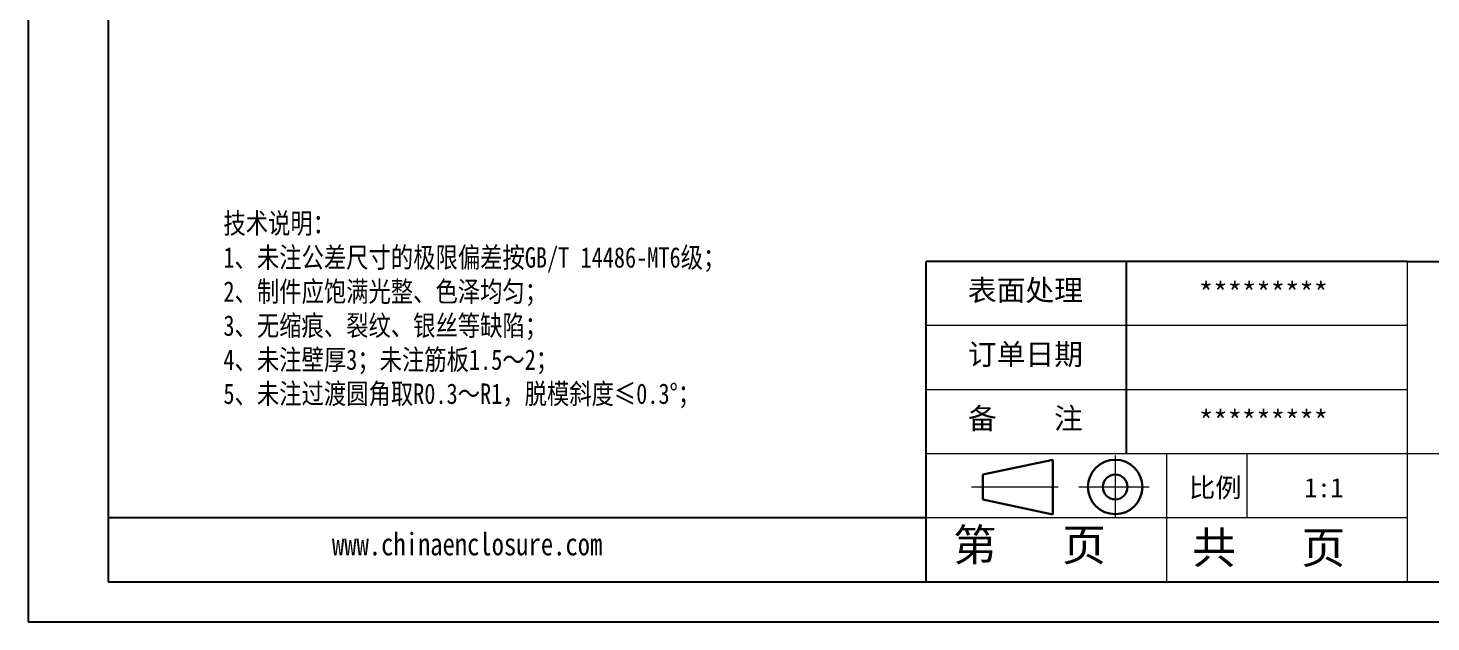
# Model space of a CAD drawing. Header units: inches. Extents: x 1424 to 4050, y 1126 to 1517.
# Drawn here: x 3380.6 to 3513.3, y 1125.8 to 1182.1 of the extents above; entities that cross this region are included whole.
import ezdxf

# ---------------------------------------------------------------- set-up
doc = ezdxf.new("R2010")
doc.units = ezdxf.units.IN
doc.header["$LTSCALE"] = 15
doc.linetypes.add('CENTER2', pattern=[28.575, 19.05, -3.175, 3.175, -3.175])
doc.layers.add('文字', color=81, linetype='Continuous')
for name, color, linetype, lineweight in [('粗实线', 7, 'Continuous', 30), ('细实线', 3, 'Continuous', 9), ('细点划线', 2, 'CENTER2', 9)]:
    doc.layers.add(name, color=color, linetype=linetype, lineweight=lineweight)
doc.styles.get("Standard").update_dxf_attribs({"font": 'txt', "bigfont": 'gbcbig.shx'})
doc.styles.add('宋体', font='', dxfattribs={"width": 0.8, "height": 3.5})
doc.styles.get('宋体').set_extended_font_data('SimSun')

msp = doc.modelspace()

# ---------------------------------------------------------------- linework, layer by layer
for p, q in [((3380.563, 1285.122), (3380.563, 1125.84)), ((3388.148, 1281.33), (3388.148, 1129.632)), ((3511.023, 1159.971), (3465.514, 1159.971)), ((3465.514, 1129.632), (3465.514, 1159.971)), ((3484.476, 1141.768), (3484.476, 1159.971)), ((3511.023, 1159.971), (3602.041, 1159.971)), ((3465.514, 1135.7), (3388.148, 1135.7)), ((3388.148, 1129.632), (3602.041, 1129.632)), ((3380.563, 1125.84), (3605.834, 1125.84))]:
    msp.add_line(p, q)
at = {"layer": '粗实线', "color": 7}
for p, q in [((3477.506, 1141.2), (3470.876, 1139.795)), ((3477.506, 1141.2), (3477.506, 1136.004)), ((3470.876, 1139.795), (3470.876, 1137.45)), ((3470.876, 1137.45), (3477.506, 1136.004))]:
    msp.add_line(p, q, dxfattribs=at)
for radius in [2.578, 1.172]:
    msp.add_circle((3483.407, 1138.622), radius, dxfattribs=at)
at = {"layer": '细实线', "color": 7}
for p, q in [((3511.023, 1159.971), (3511.023, 1129.632)), ((3511.023, 1153.904), (3465.514, 1153.904)), ((3511.023, 1147.836), (3465.514, 1147.836)), ((3602.041, 1141.768), (3465.514, 1141.768)), ((3488.268, 1141.768), (3488.268, 1129.632)), ((3495.853, 1141.768), (3495.853, 1135.7)), ((3511.023, 1135.7), (3465.514, 1135.7))]:
    msp.add_line(p, q, dxfattribs=at)
at = {"layer": '细点划线', "color": 7}
for p, q in [((3483.407, 1141.59), (3483.407, 1135.7)), ((3469.819, 1138.622), (3478.014, 1138.622)), ((3479.959, 1138.622), (3486.622, 1138.622))]:
    msp.add_line(p, q, dxfattribs=at)

# ---------------------------------------------------------------- texts
at = {"char_height": 1.99553, "width": 1134.16125, "attachment_point": 1}
for s, insert in [('{\\fSimHei|b0|i0|c134|p49;表面处理}', (3469.471, 1158.249)), ('{\\fSimHei|b0|i0|c134|p49;*********}', (3491.327, 1157.993)), ('{\\fSimHei|b0|i0|c134|p49;订单日期}', (3469.471, 1152.182)), ('{\\fSimHei|b0|i0|c134|p49;备    注}', (3469.471, 1146.114)), ('{\\fSimHei|b0|i0|c134|p49;*********}', (3491.327, 1145.857))]:
    msp.add_mtext(s, dxfattribs=dict(at, insert=insert))
at = {"layer": '文字', "color": 0, "attachment_point": 1, "style": '宋体'}
for s, insert, char_height, width in [('{\\H1.111x;技术说明：\\P1、未注公差尺寸的极限偏差按GB/T 14486-MT6级；\\P2、制件应饱满光整、色泽均匀；\\P3、无缩痕、裂纹、银丝等缺陷；\\P4、未注壁厚3；未注筋板1.5～2；\\P5、未注过渡圆角取R0.3～R1，脱模斜度≤0.3%%D；}', (3399.045, 1164.555), 1.74215, 82.6932), ('www.chinaenclosure.com', (3409.312, 1134.282), 2.1359, 37.52574)]:
    msp.add_mtext(s, dxfattribs=dict(at, insert=insert, char_height=char_height, width=width))
at = {"layer": '细实线', "color": 7, "attachment_point": 1}
for s, insert, char_height, width in [('{\\fSimSun|b0|i0|c134|p54;比例}', (3490.392, 1139.47), 1.82037, 7.99086), ('{\\fSimSun|b0|i0|c134|p54;1:1}', (3501.295, 1139.47), 1.82037, 7.99086), ('{\\fSimSun|b0|i0|c134|p54;第   页}', (3468.067, 1134.657), 3.03395, 22.75463), ('{\\fSimSun|b0|i0|c134|p54; 共   页}', (3488.639, 1134.399), 3.03395, 22.75463)]:
    msp.add_mtext(s, dxfattribs=dict(at, insert=insert, char_height=char_height, width=width))

doc.saveas('drawing.dxf')
